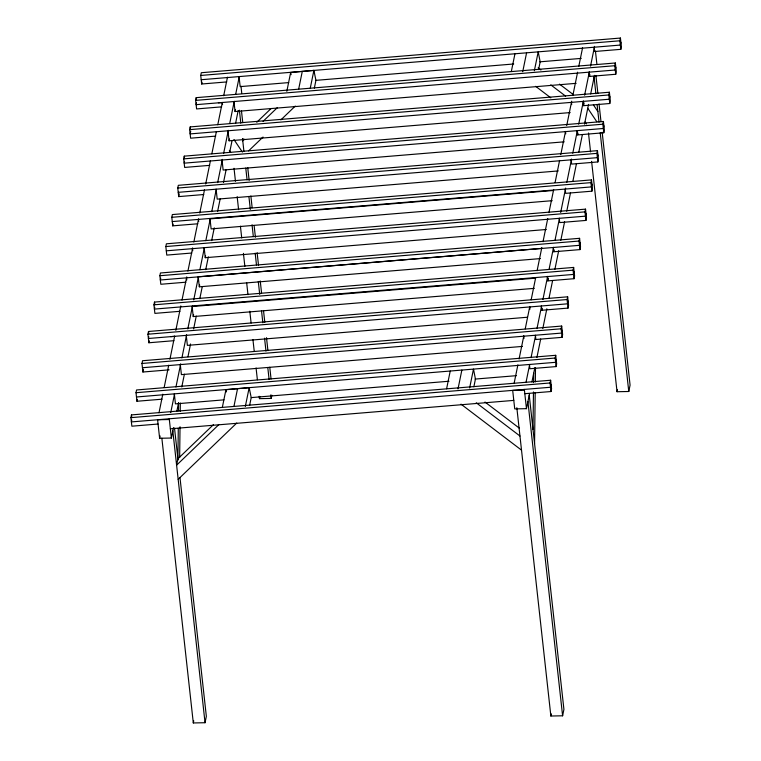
<?xml version="1.0" encoding="UTF-8"?>
<svg xmlns="http://www.w3.org/2000/svg" width="761" height="761" viewBox="0 0 761 761"><rect width="100%" height="100%" fill="white"/><g stroke="black" fill="none" stroke-linecap="round" stroke-linejoin="round"><path stroke-width="1.14" d="M218.854 424.6L176.6 465.18L177.903 458.788L178.283 428.357M178.502 410.807L178.597 402.617M179.653 457.523L180.034 426.731M180.224 411.33L180.328 403.045M533.004 429.404L533.471 391.953M533.585 382.593L533.699 373.232M534.564 443.53L535.192 392.609M535.325 381.955L535.497 367.744M158.06 424.029L131.862 426.198L130.921 417.646L131.472 414.907L550.622 380.243L551.573 388.795L551.012 391.525L524.814 393.694M162.007 399.192L136.951 401.256L136.01 392.705L136.561 389.974L555.711 355.301L556.652 363.863L556.101 366.593L529.903 368.752L529.428 364.481M169.113 369.846L142.916 372.015L141.974 363.463L142.535 360.733L561.675 326.06L562.626 334.612L562.065 337.342L535.868 339.511L535.392 335.23M173.946 340.69L148.89 342.764L147.938 334.212L148.5 331.482L567.649 296.809L568.591 305.37L568.029 308.1L541.832 310.26L541.366 305.989M179.938 311.306L154.883 313.38L153.941 304.828L154.493 302.088L573.642 267.425L574.584 275.977L574.032 278.707L547.834 280.876L547.359 276.595M185.874 282.198L160.818 284.272L159.877 275.72L160.428 272.99L579.578 238.317L580.519 246.868L579.968 249.608L553.77 251.767L553.295 247.496M191.829 253.023L166.773 255.097L165.831 246.545L166.383 243.815L585.532 209.142L586.474 217.694L585.922 220.433L559.725 222.593L559.249 218.321M197.793 223.782L172.737 225.855L171.796 217.304L172.347 214.573L591.497 179.9L592.438 188.452L591.887 191.182L565.689 193.351L565.214 189.07M203.758 194.531L178.702 196.604L177.76 188.053L178.321 185.323L597.461 150.649L598.412 159.201L597.851 161.931L571.654 164.1L571.188 159.829M209.713 165.356L184.657 167.43L183.715 158.878L184.267 156.148L603.416 121.475L604.358 130.026L603.806 132.756L577.609 134.925L577.133 130.654M215.677 136.114L190.621 138.188L189.679 129.636L190.24 126.906L609.38 92.233L610.332 100.785L609.77 103.515L583.573 105.684L583.107 101.403M221.651 106.863L196.595 108.937L195.644 100.385L196.205 97.655L615.354 62.982L616.296 71.534L615.735 74.264L589.537 76.433L589.071 72.162M226.74 81.931L201.675 84.005L200.733 75.453L201.294 72.723L620.434 38.05L621.385 46.602L620.824 49.332L594.626 51.501L594.16 47.22M131.767 420.101L131.396 421.917L550.536 387.244L551.097 384.514M148.785 336.666L148.414 338.493L567.563 303.82L568.115 301.09M154.778 307.282L154.407 309.099L573.556 274.426L574.117 271.696M160.714 278.174L160.343 280L579.492 245.327L580.053 242.597M184.552 161.332L184.181 163.158L603.33 128.485L603.892 125.755M190.707 131.177L190.155 133.907L609.295 99.234L609.856 96.504M196.49 102.84L196.119 104.666L615.269 69.993L615.82 67.263M136.951 401.256L137.322 399.439M142.916 372.015L143.477 369.285M148.89 342.764L149.261 340.947M172.737 225.855L173.108 224.029M178.702 196.604L179.263 193.874M201.675 84.005L202.046 82.188M159.011 412.785L162.797 394.198M164.224 387.235L168.723 365.166M169.912 359.363L174.649 336.134M175.829 330.331L180.804 305.941M181.993 300.129L186.73 276.909M187.919 271.097L192.657 247.877M193.836 242.065L198.583 218.835M199.763 213.032L204.5 189.803M205.689 184L210.426 160.771M211.843 153.798L216.352 131.739M217.77 124.766L222.269 102.706M223.696 95.734L227.482 77.156M173.508 427.587L171.368 438.041L159.629 438.269L160.105 435.948M170.749 412.557L174.545 393.979M175.962 387.007L180.699 363.777M181.889 357.974L186.626 334.745M187.805 328.942L192.552 305.713M193.732 299.91L198.469 276.681M199.896 269.708L204.395 247.648M205.812 240.676L210.321 218.607M211.739 211.644L216.238 189.575M217.665 182.611L222.402 159.382M223.591 153.579L228.329 130.35M229.746 123.377L234.245 101.318M235.672 94.345L239.22 76.928M534.317 288.352L193.246 316.566L193.617 314.75M540.396 258.597L199.325 286.811L199.696 284.995M546.331 229.499L205.261 257.703L205.632 255.886M570.179 112.58L229.109 140.795L229.48 138.978M576.153 83.339L235.082 111.544L235.453 109.727M176.818 411.33L178.483 403.206M181.793 386.94L184.4 374.165M187.957 356.747L190.564 343.972M193.646 328.876L196.252 316.1M199.801 298.683L202.179 287.068M205.727 269.651L208.333 256.876M211.653 240.609L214.26 227.834M217.579 211.577L220.186 198.802M223.496 182.545L226.103 169.77M229.66 152.352L232.029 140.737M235.587 123.32L238.193 110.545M243.197 138.73L242.769 140.861L244.452 139.234M222.317 407.477L225.941 389.708L249.17 387.663L251.206 397.603L249.627 405.375M286.821 91.32L290.664 72.447L313.893 70.402L315.929 80.343L314.35 88.114M233.931 406.45L237.556 388.69M298.654 89.189L302.279 71.429M245.318 406.536L249.17 387.663M310.269 88.162L313.893 70.402M179.996 477.699L206.345 716.329L205.042 722.722L193.304 722.95L193.732 720.819M271.858 395.225L271.201 398.422L259.463 398.65L259.901 396.519M446.602 388.795L450.227 371.035M511.325 71.553L514.95 53.784M458.008 388.947L461.86 370.065M522.731 71.696L526.583 52.823M469.632 387.977L473.485 369.104L475.444 379.054L473.856 386.826M534.355 70.735L538.208 51.862L540.167 61.812L538.588 69.584M514.103 383.411L517.899 364.833M519.078 359.021L523.825 335.791M525.242 328.828L529.742 306.759M531.168 299.796L535.668 277.727M537.085 270.764L541.832 247.534M543.012 241.722L547.749 218.502M548.938 212.69L553.675 189.47M555.092 182.497L559.601 160.428M560.781 154.626L565.518 131.396M566.707 125.594L571.682 101.203M572.871 95.391L577.609 72.171M578.788 66.359L582.584 47.781M526.079 382.022L529.637 364.605M531.054 357.632L535.563 335.572M536.981 328.6L541.48 306.531M542.907 299.568L547.644 276.338M549.062 269.375L553.57 247.306M554.988 240.333L559.487 218.274M560.676 212.462L565.651 188.081M566.84 182.269L571.578 159.039M572.757 153.237L577.266 131.168M578.683 124.205L583.421 100.975M584.61 95.173L589.347 71.943M590.526 66.131L594.56 46.392M541.832 310.26L542.203 308.443M547.834 280.876L548.386 278.145M553.77 251.767L554.141 249.95M577.609 134.925L577.98 133.108M583.573 105.684L584.134 102.954M589.537 76.433L589.908 74.616M524.424 390.155L512.686 390.383L514.731 408.895L526.469 408.667L529.551 393.57M531.92 381.955L534.85 367.582M536.895 357.565L540.681 338.987M542.821 328.533L546.845 308.795M548.976 298.341L552.534 280.923M554.902 269.308L558.688 250.721M560.828 240.276L564.614 221.689M566.745 211.244L570.541 192.657M572.909 181.042L576.467 163.625M578.836 152.01L582.384 134.592M584.515 124.138L588.548 104.4M590.679 93.945L594.474 75.358M551.012 391.525L550.07 382.973L550.622 380.243M556.101 366.593L555.159 358.041L555.711 355.301M562.065 337.342L561.123 328.79L561.675 326.06M568.029 308.1L567.088 299.539L567.649 296.809M574.032 278.707L573.081 270.155L573.642 267.425M579.968 249.608L579.026 241.047L579.578 238.317M585.922 220.433L584.971 211.872L585.532 209.142M591.887 191.182L590.945 182.63L591.497 179.9M597.851 161.931L596.909 153.38L597.461 150.649M603.806 132.756L602.864 124.205L603.416 121.475M609.77 103.515L608.829 94.963L609.38 92.233M615.735 74.264L614.793 65.712L615.354 62.982M620.824 49.332L619.882 40.78L620.434 38.05M556.186 359.582L555.625 362.312L136.476 396.985M562.151 330.331L561.589 333.071L142.45 367.734M585.999 213.422L585.447 216.153L166.298 250.826M591.972 184.172L591.411 186.902L172.262 221.575M597.937 154.93L597.375 157.66L178.236 192.333M620.909 42.331L620.358 45.061L201.208 79.724M529.228 395.159L563.92 709.404L562.607 715.797L550.869 716.025L551.306 713.894M602.17 132.29L630.079 385.104L628.776 391.496L617.038 391.725L617.475 389.594M256.742 122.293L271.116 108.49M263.049 121.379L277.413 107.577M248.571 150.925L263.011 137.056M280.838 119.934L295.278 106.064M177.903 458.788L213.403 424.695M178.16 479.325L236.747 423.049M200.733 75.453L619.882 40.78M288.723 82.597L240.162 86.611L239.059 76.595M315.958 80.343L513.732 63.981M539.787 61.831L581.233 58.397M195.644 100.385L614.793 65.712M218.397 102.821L222.317 102.497L222.554 104.638M189.679 129.636L608.829 94.963M183.715 158.878L602.864 124.205M564.215 141.831L223.144 170.036L222.041 160.029M177.76 188.053L596.909 153.38M558.279 170.93L217.208 199.144L216.105 189.128M171.796 217.304L590.945 182.63M553.466 190.478L210.026 218.883L211.139 228.899L552.21 200.685M165.831 246.545L584.971 211.872M159.877 275.72L579.026 241.047M541.651 248.39L198.212 276.795L199.325 286.811M153.941 304.828L573.081 270.155M535.582 278.145L192.143 306.55L193.246 316.566M147.938 334.212L567.088 299.539M170.692 336.647L174.611 336.324M527.259 317.261L187.377 345.38L186.264 335.363M141.974 363.463L561.123 328.79M522.474 346.407L181.403 374.621L180.3 364.605M136.01 392.705L555.159 358.041M223.991 399.848L175.439 403.872L174.336 393.856M251.235 397.603L449.009 381.242M475.064 379.083L516.51 375.658M130.921 417.646L550.07 382.973M170.35 428.804L513.789 400.391M169.332 419.52L157.584 419.749L159.629 438.269M538.122 67.853L540.909 69.974M559.516 84.119L573.471 94.725M550.774 84.861L565.651 96.171M535.668 86.326L550.793 97.827M484.985 402.036L519.402 428.205M476.234 402.778L519.963 436.015M460.995 404.148L521.523 450.151M593.418 104.885L597.861 111.515M587.758 108.243L596.833 121.77M585.095 121.998L586.389 123.938M233.96 139.539L242.388 152.105M229.346 150.393L230.65 152.324M290.664 72.447L291.121 74.654M225.941 389.708L226.398 391.925M595.435 51.016L596.843 63.743M595.911 75.586L597.87 93.308M599.04 103.943L601 121.655M594.084 77.261L595.911 93.793M597.081 104.428L599.04 122.15M600.21 132.785L628.776 391.496M588.472 133.004L590.565 151.915M591.601 161.361L617.038 391.725M571.444 102.374L571.692 104.599M565.48 131.615L565.727 133.841M529.704 306.949L529.951 309.175M523.739 336.2L523.987 338.426M527.915 401.551L562.607 715.797M524.339 389.413L526.469 408.667M516.833 407.687L550.869 716.025M240.98 86.174L241.741 93.118M241.465 110.868L242.769 122.683M247.725 167.572L249.161 180.566M250.854 195.929L252.157 207.734M254.117 225.456L255.42 237.27M257.113 252.633L258.55 265.627M260.243 280.98L261.546 292.795M263.506 310.517L264.809 322.331M266.502 337.684L267.939 350.678M269.765 367.221L271.068 379.035M239.382 110.174L240.809 123.168M242.512 138.531L243.939 151.525M245.765 168.057L247.078 179.872M248.895 196.414L250.331 209.408M252.034 224.761L253.337 236.576M255.163 253.118L256.467 264.933M258.293 281.475L259.72 294.469M261.546 311.002L262.849 322.816M264.552 338.179L265.989 351.173M267.805 367.706L269.118 379.52M270.811 394.883L271.201 398.422M233.969 101.536L235.082 111.544M234.027 168.286L235.463 181.28M237.156 196.642L238.593 209.636M240.419 226.179L241.722 237.984M243.425 253.346L244.852 266.34M246.678 282.883L247.981 294.697M249.808 311.23L251.111 323.045M252.937 339.587L254.241 351.401M256.067 367.934L257.38 379.749M259.206 396.291L259.463 398.65M228.005 130.778L229.109 140.795M196.205 97.655L196.443 99.796M204.157 247.696L205.261 257.703M190.24 126.906L190.469 129.037M198.459 219.406L198.697 221.546M184.267 156.148L184.504 158.288M192.495 248.657L192.733 250.797M186.54 277.832L186.778 279.972M174.516 428.082L178.045 459.977M172.823 430.926L205.042 722.722M169.246 418.788L171.368 438.041M154.493 302.088L154.73 304.229M161.865 438.241L193.304 722.95M148.5 331.482L148.737 333.622M131.472 414.907L131.71 417.047"/></g></svg>
